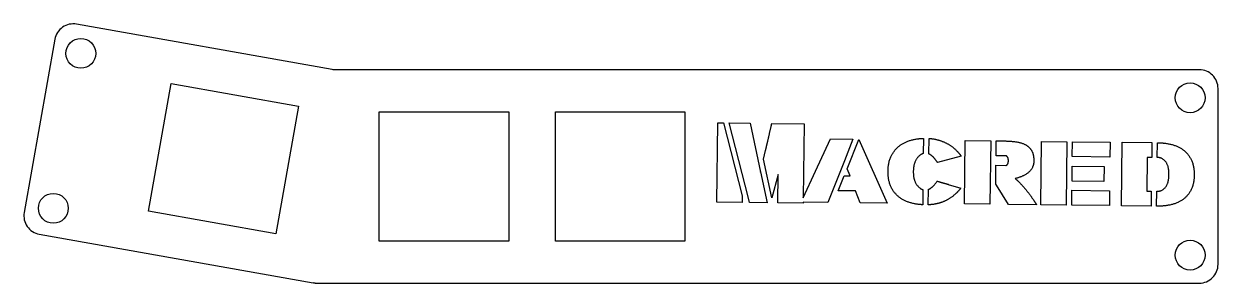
# Model space of a CAD drawing. Header units: millimetres. Extents: x -31 to 97, y 0 to 28.
import ezdxf

# ---------------------------------------------------------------- set-up
doc = ezdxf.new("R2010")
doc.units = ezdxf.units.MM

msp = doc.modelspace()

# ---------------------------------------------------------------- linework, layer by layer
for p, q in [((65.25, 15.52), (65.23, 13.89)), ((65.83, 13.85), (65.85, 15.51)), ((69.29, 13.62), (66.75, 12.94)), ((65.19, 10.02), (65.17, 8.4)), ((65.77, 8.39), (65.78, 10.05))]:
    msp.add_line(p, q)
for points in [[(1.8, 22.89), (-25.62, 27.76, 0.414214), (-27.94, 26.14), (-31.24, 7.56, 0.414214), (-29.62, 5.24), (-0.22, 0.02)], [(0, 0), (94.86, 0, 0.414214), (96.86, 2), (96.86, 20.87, 0.414214), (94.86, 22.87), (2.02, 22.87)]]:
    msp.add_lwpolyline(points, format="xyb")
for points in [[(-17.91, 7.72), (-15.47, 21.4), (-1.79, 18.97), (-4.22, 5.28)], [(20.76, 4.48), (6.86, 4.48), (6.86, 18.38), (20.76, 18.38)], [(25.76, 4.48), (25.76, 18.38), (39.66, 18.38), (39.66, 4.48)], [(45.8, 8.65), (43.09, 8.68), (43.18, 17.18), (43.78, 17.17), (45.81, 9.34)], [(46.65, 17.14), (47.76, 11.9), (47.76, 11.93), (48.48, 8.62), (46.6, 8.64), (46.49, 9.09), (46.49, 9.09), (44.4, 17.17)], [(57.37, 11.49), (57.07, 12.26), (58.31, 15.41), (58.33, 15.41), (61.34, 8.58), (58.46, 8.61), (57.97, 9.88), (56.09, 9.9), (56.75, 11.49)], [(72.46, 15.25), (72.37, 8.46), (69.65, 8.49), (69.73, 15.29)], [(80.64, 15.16), (80.56, 8.36), (77.84, 8.39), (77.92, 15.19)], [(81.23, 15.16), (85.28, 15.11), (85.26, 13.51), (81.22, 13.56)], [(86.48, 8.3), (86.56, 15.1), (89.75, 15.06), (89.74, 13.46), (89.26, 13.47), (89.22, 9.86), (89.69, 9.86), (89.68, 8.26)], [(81.2, 12.54), (84.62, 12.5), (84.6, 10.9), (81.19, 10.94)], [(81.17, 9.95), (85.22, 9.91), (85.21, 8.31), (81.16, 8.36)]]:
    msp.add_lwpolyline(points, close=True)
for points in [[(48.98, 17.12), (52.44, 17.08), (52.35, 9.14), (53.67, 12), (55.26, 15.45), (57.68, 15.42), (56.77, 13.11), (55, 8.65), (52.34, 8.68), (52.34, 8.58), (49.63, 8.61), (49.67, 11.64), (48.97, 9.15), (48.08, 13.27), (48.31, 14.23), (48.31, 14.21)], [(74.09, 13.64), (73.04, 13.65), (73.06, 15.25), (73.89, 15.24)], [(90.4, 13.46), (90.33, 13.46), (90.35, 15.05), (90.42, 15.05)], [(77.38, 8.4), (74.37, 8.43), (73.72, 9.45), (73.07, 10.49), (73.01, 10.6), (73.03, 12.63), (74.08, 12.62)], [(67.93, 10.58), (67.91, 10.58), (69.25, 10.18)], [(90.34, 8.25), (90.27, 8.25), (90.29, 9.85), (90.36, 9.85)]]:
    msp.add_lwpolyline(points)
for centre in [(-25.16, 24.63), (93.86, 19.87), (-28.11, 8.02), (93.86, 3)]:
    msp.add_circle(centre, 1.6)
for points, degree in [([(2.02, 22.87), (1.94, 22.87), (1.87, 22.87), (1.8, 22.89)], 3), ([(48.31, 14.21), (48.38, 14.52), (48.56, 15.27), (48.73, 16.05), (48.91, 16.8), (48.98, 17.12)], 2), ([(61.45, 12), (61.46, 12.94), (62.09, 14.25), (63.13, 15.09), (64.51, 15.5), (65.25, 15.52)], 2), ([(65.85, 15.51), (66.33, 15.48), (67.28, 15.22), (68.17, 14.77), (68.96, 14.08), (69.29, 13.62)], 2), ([(73.89, 15.24), (74.7, 15.23), (75.9, 15.03), (76.7, 14.53), (77.1, 13.7), (77.09, 13.07)], 2), ([(90.42, 15.05), (91.21, 15.04), (92.62, 14.66), (93.69, 13.85), (94.31, 12.53), (94.3, 11.6)], 2), ([(65.23, 13.89), (64.8, 13.76), (64.17, 12.78), (64.16, 11.97)], 2), ([(66.75, 12.94), (66.53, 13.29), (66.05, 13.75), (65.83, 13.85)], 2), ([(74.08, 12.62), (74.19, 12.62), (74.36, 12.9), (74.36, 13.13)], 2), ([(74.36, 13.13), (74.36, 13.34), (74.2, 13.64), (74.09, 13.64)], 2), ([(77.09, 13.07), (77.08, 12.35), (76.01, 11.42), (75.09, 11.21)], 2), ([(91.59, 11.63), (91.6, 12.52), (90.92, 13.45), (90.4, 13.46)], 2), ([(65.17, 8.4), (64.43, 8.43), (63.06, 8.86), (62.04, 9.71), (61.44, 11.05), (61.45, 12)], 2), ([(64.16, 11.97), (64.15, 11.15), (64.76, 10.16), (65.19, 10.02)], 2), ([(94.3, 11.6), (94.29, 10.66), (93.64, 9.36), (92.56, 8.57), (91.13, 8.24), (90.34, 8.25)], 2), ([(90.36, 9.85), (90.88, 9.84), (91.58, 10.75), (91.59, 11.63)], 2), ([(65.78, 10.05), (66.26, 10.24), (66.71, 10.93)], 2), ([(66.71, 10.93), (66.82, 10.9), (67.16, 10.8), (67.52, 10.7), (67.84, 10.61), (67.93, 10.58)], 2), ([(75.09, 11.21), (75.42, 10.93), (76.08, 10.22), (76.68, 9.46), (77.19, 8.72), (77.38, 8.4)], 2), ([(69.25, 10.18), (68.9, 9.72), (68.08, 9.06), (67.2, 8.63), (66.24, 8.41), (65.77, 8.39)], 2), ([(0, 0), (-0.07, 0), (-0.15, 0.01), (-0.22, 0.02)], 3)]:
    msp.add_open_spline(points, degree=degree)

doc.saveas('drawing.dxf')
